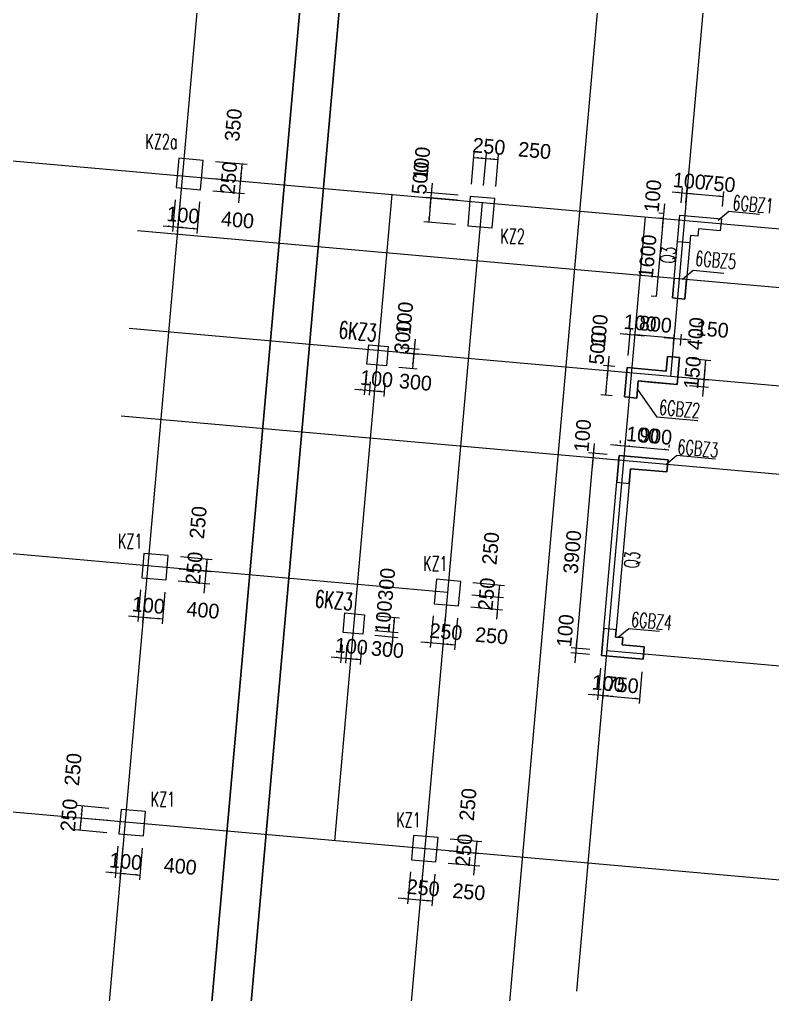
# Model space of a CAD drawing. Extents: x 387171 to 699106, y 11966 to 245688.
# Drawn here: x 590112 to 605497, y 56544 to 76455 of the extents above; entities that cross this region are included whole.
import ezdxf

# ---------------------------------------------------------------- set-up
doc = ezdxf.new("R2010")
doc.units = 0
doc.header["$LTSCALE"] = 100
doc.header["$MEASUREMENT"] = 0
for name, color, linetype in [('b边缘构件', 235, 'Continuous'), ('cnum', 7, 'Continuous'), ('COLU', 7, 'Continuous'), ('DIM', 3, 'Continuous'), ('DOTE', 253, 'Continuous'), ('NUM', 7, 'Continuous'), ('TEXT', 7, 'Continuous'), ('THIN', 7, 'Continuous'), ('wall-主楼', 2, 'Continuous'), ('Y阴影', 254, 'Continuous'), ('剪力墙身标注', 7, 'Continuous'), ('小尺寸', 4, 'Continuous'), ('柱', 2, 'Continuous')]:
    doc.layers.add(name, color=color, linetype=linetype)
doc.styles.get("Standard").update_dxf_attribs({"font": 'standard'})
doc.styles.add('tk', font='tk')
doc.dimstyles.get("Standard").update_dxf_attribs({"dimtxt": 300, "dimasz": 100, "dimexe": 100, "dimexo": 250, "dimgap": 100, "dimtad": 0, "dimtoh": 1, "dimdec": 0, "dimdsep": 46, "dimcen": 0.09, "dimclrt": 7, "dimadec": 0, "dimazin": 0, "dimtfac": 1, "dimtdec": 4, "dimtofl": 0, "dimtmove": 0, "dimatfit": 3, "dimfxl": 1, "dimtolj": 1, "dimtzin": 0, "dimarcsym": 0})

# ---------------------------------------------------------------- blocks, each defined once
blk = doc.blocks.new('*D1005')
at = {"layer": '小尺寸', "color": 0, "linetype": 'ByBlock', "lineweight": -2}
for p, q in [((601981, 63208), (601924, 62561)), ((602081, 63199), (602024, 62552)), ((601734, 62678), (602232, 62634))]:
    blk.add_line(p, q, dxfattribs=at)
for points in [[(601933, 62660), (601832, 62653), (601835, 62686)], [(602033, 62651), (602134, 62659), (602131, 62626)]]:
    blk.add_solid(points, dxfattribs=at)
at = {"layer": '小尺寸', "color": 7, "linetype": 'Continuous', "lineweight": -2, "insert": (602141, 62893), "char_height": 300, "width": 476.67, "attachment_point": 5, "rotation": 354.9316, "style": 'tk'}
blk.add_mtext('100', dxfattribs=at)
blk = doc.blocks.new('*D1916')
at = {"layer": '小尺寸', "color": 0, "linetype": 'ByBlock', "lineweight": -2}
for p, q in [((602081, 63199), (602024, 62552)), ((602828, 63133), (602771, 62486)), ((602033, 62651), (602780, 62585))]:
    blk.add_line(p, q, dxfattribs=at)
for points in [[(602033, 62651), (602134, 62659), (602131, 62626)], [(602780, 62585), (602679, 62577), (602681, 62611)]]:
    blk.add_solid(points, dxfattribs=at)
at = {"layer": '小尺寸', "color": 7, "linetype": 'Continuous', "lineweight": -2, "insert": (602428, 62867), "char_height": 300, "width": 566.67, "attachment_point": 5, "rotation": 354.9316, "style": 'tk'}
blk.add_mtext('750', dxfattribs=at)
blk = doc.blocks.new('*D1511')
at = {"layer": '小尺寸', "color": 0, "linetype": 'ByBlock', "lineweight": -2}
for p, q in [((602186, 67774), (602684, 67730)), ((602389, 67801), (602394, 67856)), ((602488, 67792), (602493, 67847))]:
    blk.add_line(p, q, dxfattribs=at)
for points in [[(602385, 67757), (602284, 67749), (602287, 67782)], [(602485, 67748), (602586, 67756), (602583, 67722)]]:
    blk.add_solid(points, dxfattribs=at)
at = {"layer": '小尺寸', "color": 7, "linetype": 'Continuous', "lineweight": -2, "insert": (602844, 67967), "char_height": 300, "width": 476.67, "attachment_point": 5, "rotation": 354.9316, "style": 'tk'}
blk.add_mtext('100', dxfattribs=at)
blk = doc.blocks.new('*D1102')
at = {"layer": '小尺寸', "color": 0, "linetype": 'ByBlock', "lineweight": -2}
for p, q in [((602485, 67748), (603381, 67668)), ((602488, 67792), (602493, 67847)), ((603385, 67713), (603390, 67768))]:
    blk.add_line(p, q, dxfattribs=at)
for points in [[(602485, 67748), (602586, 67756), (602583, 67722)], [(603381, 67668), (603280, 67661), (603283, 67694)]]:
    blk.add_solid(points, dxfattribs=at)
at = {"layer": '小尺寸', "color": 7, "linetype": 'Continuous', "lineweight": -2, "insert": (603111, 67943), "char_height": 300, "width": 556.67, "attachment_point": 5, "rotation": 354.9316, "style": 'tk'}
blk.add_mtext('900', dxfattribs=at)
blk = doc.blocks.new('*D2005')
at = {"layer": '小尺寸', "color": 0, "linetype": 'ByBlock', "lineweight": -2}
for p, q in [((601855, 67798), (601811, 67300)), ((602109, 67474), (601729, 67508)), ((602118, 67574), (601738, 67608))]:
    blk.add_line(p, q, dxfattribs=at)
for points in [[(601838, 67599), (601830, 67700), (601863, 67697)], [(601829, 67499), (601836, 67398), (601803, 67401)]]:
    blk.add_solid(points, dxfattribs=at)
at = {"layer": '小尺寸', "color": 7, "linetype": 'Continuous', "lineweight": -2, "insert": (601618, 67958), "char_height": 300, "width": 476.67, "attachment_point": 5, "rotation": 84.9316, "style": 'tk'}
blk.add_mtext('100', dxfattribs=at)
blk = doc.blocks.new('*D1895')
at = {"layer": '小尺寸', "color": 0, "linetype": 'ByBlock', "lineweight": -2}
for p, q in [((601829, 67499), (601484, 63614)), ((602109, 67474), (601729, 67508)), ((601764, 63590), (601385, 63623))]:
    blk.add_line(p, q, dxfattribs=at)
for points in [[(601829, 67499), (601836, 67398), (601803, 67401)], [(601484, 63614), (601476, 63716), (601510, 63713)]]:
    blk.add_solid(points, dxfattribs=at)
at = {"layer": '小尺寸', "color": 7, "linetype": 'Continuous', "lineweight": -2, "insert": (601407, 65579), "char_height": 300, "width": 775, "attachment_point": 5, "rotation": 84.9316, "style": 'tk'}
blk.add_mtext('3900', dxfattribs=at)
blk = doc.blocks.new('*D2832')
at = {"layer": '小尺寸', "color": 0, "linetype": 'ByBlock', "lineweight": -2}
for p, q in [((601502, 63814), (601458, 63316)), ((601756, 63490), (601376, 63524)), ((601764, 63590), (601385, 63623))]:
    blk.add_line(p, q, dxfattribs=at)
for points in [[(601484, 63614), (601476, 63716), (601510, 63713)], [(601475, 63515), (601483, 63414), (601450, 63417)]]:
    blk.add_solid(points, dxfattribs=at)
at = {"layer": '小尺寸', "color": 7, "linetype": 'Continuous', "lineweight": -2, "insert": (601265, 63974), "char_height": 300, "width": 476.67, "attachment_point": 5, "rotation": 84.9316, "style": 'tk'}
blk.add_mtext('100', dxfattribs=at)
blk = doc.blocks.new('*D2414')
at = {"layer": '小尺寸', "color": 0, "linetype": 'ByBlock', "lineweight": -2}
for p, q in [((603289, 72690), (603245, 72192)), ((603257, 72493), (603172, 72500)), ((603248, 72393), (603163, 72400))]:
    blk.add_line(p, q, dxfattribs=at)
for points in [[(603271, 72491), (603264, 72592), (603297, 72589)], [(603262, 72392), (603270, 72291), (603237, 72294)]]:
    blk.add_solid(points, dxfattribs=at)
at = {"layer": '小尺寸', "color": 7, "linetype": 'Continuous', "lineweight": -2, "insert": (603052, 72850), "char_height": 300, "width": 476.67, "attachment_point": 5, "rotation": 84.9316, "style": 'tk'}
blk.add_mtext('100', dxfattribs=at)
blk = doc.blocks.new('*D3369')
at = {"layer": '小尺寸', "color": 0, "linetype": 'ByBlock', "lineweight": -2}
for p, q in [((603262, 72392), (603121, 70798)), ((603248, 72393), (603163, 72400)), ((603107, 70799), (603021, 70807))]:
    blk.add_line(p, q, dxfattribs=at)
for points in [[(603262, 72392), (603270, 72291), (603237, 72294)], [(603121, 70798), (603113, 70899), (603147, 70896)]]:
    blk.add_solid(points, dxfattribs=at)
at = {"layer": '小尺寸', "color": 7, "linetype": 'Continuous', "lineweight": -2, "insert": (602943, 71617), "char_height": 300, "width": 685, "attachment_point": 5, "rotation": 84.9316, "style": 'tk'}
blk.add_mtext('1600', dxfattribs=at)
blk = doc.blocks.new('*D3314')
at = {"layer": '小尺寸', "color": 0, "linetype": 'ByBlock', "lineweight": -2}
for p, q in [((602268, 69267), (602035, 69288)), ((602090, 68781), (602134, 69279)), ((602224, 68769), (601991, 68790))]:
    blk.add_line(p, q, dxfattribs=at)
for points in [[(602134, 69279), (602142, 69178), (602109, 69181)], [(602090, 68781), (602082, 68882), (602116, 68879)]]:
    blk.add_solid(points, dxfattribs=at)
at = {"layer": '小尺寸', "color": 7, "linetype": 'Continuous', "lineweight": -2, "insert": (601924, 69742), "char_height": 300, "width": 566.67, "attachment_point": 5, "rotation": 84.9316, "style": 'tk'}
blk.add_mtext('500', dxfattribs=at)
blk = doc.blocks.new('*D4198')
at = {"layer": '小尺寸', "color": 0, "linetype": 'ByBlock', "lineweight": -2}
for p, q in [((603847, 69529), (604235, 69494)), ((604100, 69105), (604135, 69503)), ((603812, 69130), (604199, 69096))]:
    blk.add_line(p, q, dxfattribs=at)
for points in [[(604135, 69503), (604143, 69402), (604110, 69405)], [(604100, 69105), (604092, 69206), (604125, 69203)]]:
    blk.add_solid(points, dxfattribs=at)
at = {"layer": '小尺寸', "color": 7, "linetype": 'Continuous', "lineweight": -2, "insert": (603932, 70040), "char_height": 300, "width": 576.67, "attachment_point": 5, "rotation": 84.9316, "style": 'tk'}
blk.add_mtext('400', dxfattribs=at)
blk = doc.blocks.new('*D4106')
at = {"layer": '小尺寸', "color": 0, "linetype": 'ByBlock', "lineweight": -2}
for p, q in [((603447, 72934), (603945, 72890)), ((603628, 72711), (603655, 73016)), ((603727, 72702), (603754, 73007))]:
    blk.add_line(p, q, dxfattribs=at)
for points in [[(603646, 72916), (603545, 72908), (603548, 72942)], [(603745, 72907), (603847, 72915), (603844, 72882)]]:
    blk.add_solid(points, dxfattribs=at)
at = {"layer": '小尺寸', "color": 7, "linetype": 'Continuous', "lineweight": -2, "insert": (603799, 73154), "char_height": 300, "width": 476.67, "attachment_point": 5, "rotation": 354.9316, "style": 'tk'}
blk.add_mtext('100', dxfattribs=at)
blk = doc.blocks.new('*D279')
at = {"layer": '小尺寸', "color": 0, "linetype": 'ByBlock', "lineweight": -2}
for p, q in [((603727, 72702), (603754, 73007)), ((603745, 72907), (604493, 72841)), ((604474, 72636), (604501, 72941))]:
    blk.add_line(p, q, dxfattribs=at)
for points in [[(603745, 72907), (603847, 72915), (603844, 72882)], [(604493, 72841), (604391, 72833), (604394, 72867)]]:
    blk.add_solid(points, dxfattribs=at)
at = {"layer": '小尺寸', "color": 7, "linetype": 'Continuous', "lineweight": -2, "insert": (604405, 73100), "char_height": 300, "width": 566.67, "attachment_point": 5, "rotation": 354.9316, "style": 'tk'}
blk.add_mtext('750', dxfattribs=at)
blk = doc.blocks.new('*D802')
at = {"layer": '小尺寸', "color": 0, "linetype": 'ByBlock', "lineweight": -2}
for p, q in [((602648, 69585), (602695, 70116)), ((603483, 69945), (602686, 70016)), ((603474, 69850), (603492, 70045))]:
    blk.add_line(p, q, dxfattribs=at)
for points in [[(602686, 70016), (602787, 70024), (602784, 69991)], [(603483, 69945), (603382, 69938), (603385, 69971)]]:
    blk.add_solid(points, dxfattribs=at)
at = {"layer": '小尺寸', "color": 7, "linetype": 'Continuous', "lineweight": -2, "insert": (603106, 70230), "char_height": 300, "width": 566.67, "attachment_point": 5, "rotation": 354.9316, "style": 'tk'}
blk.add_mtext('800', dxfattribs=at)
blk = doc.blocks.new('*D1564')
at = {"layer": '小尺寸', "color": 0, "linetype": 'ByBlock', "lineweight": -2}
for p, q in [((602118, 69080), (602162, 69578)), ((602277, 69367), (602045, 69387)), ((602268, 69267), (602036, 69288))]:
    blk.add_line(p, q, dxfattribs=at)
for points in [[(602144, 69379), (602137, 69480), (602170, 69477)], [(602136, 69279), (602143, 69178), (602110, 69181)]]:
    blk.add_solid(points, dxfattribs=at)
at = {"layer": '小尺寸', "color": 7, "linetype": 'Continuous', "lineweight": -2, "insert": (601957, 70101), "char_height": 300, "width": 476.67, "attachment_point": 5, "rotation": 84.9316, "style": 'tk'}
blk.add_mtext('100', dxfattribs=at)
blk = doc.blocks.new('*D1320')
at = {"layer": '小尺寸', "color": 0, "linetype": 'ByBlock', "lineweight": -2}
for p, q in [((604117, 69304), (604069, 68756)), ((603812, 69130), (604199, 69096)), ((603799, 68981), (604186, 68947))]:
    blk.add_line(p, q, dxfattribs=at)
for points in [[(604100, 69105), (604092, 69206), (604125, 69203)], [(604087, 68955), (604094, 68854), (604061, 68857)]]:
    blk.add_solid(points, dxfattribs=at)
at = {"layer": '小尺寸', "color": 7, "linetype": 'Continuous', "lineweight": -2, "insert": (603861, 69246), "char_height": 300, "width": 476.67, "attachment_point": 5, "rotation": 84.9316, "style": 'tk'}
blk.add_mtext('150', dxfattribs=at)
blk = doc.blocks.new('*D2963')
at = {"layer": '小尺寸', "color": 0, "linetype": 'ByBlock', "lineweight": -2}
for p, q in [((596965, 68906), (597463, 68862)), ((597180, 69060), (597156, 68789)), ((597279, 69052), (597255, 68780))]:
    blk.add_line(p, q, dxfattribs=at)
for points in [[(597164, 68888), (597063, 68880), (597066, 68914)], [(597264, 68879), (597365, 68887), (597362, 68854)]]:
    blk.add_solid(points, dxfattribs=at)
at = {"layer": '小尺寸', "color": 7, "linetype": 'Continuous', "lineweight": -2, "insert": (597409, 69117), "char_height": 300, "width": 476.67, "attachment_point": 5, "rotation": 354.9316, "style": 'tk'}
blk.add_mtext('100', dxfattribs=at)
blk = doc.blocks.new('*D3724')
at = {"layer": '小尺寸', "color": 0, "linetype": 'ByBlock', "lineweight": -2}
for p, q in [((597279, 69052), (597255, 68780)), ((597578, 69025), (597554, 68753)), ((597264, 68879), (597563, 68853))]:
    blk.add_line(p, q, dxfattribs=at)
for points in [[(597264, 68879), (597365, 68887), (597362, 68854)], [(597563, 68853), (597462, 68845), (597465, 68878)]]:
    blk.add_solid(points, dxfattribs=at)
at = {"layer": '小尺寸', "color": 7, "linetype": 'Continuous', "lineweight": -2, "insert": (598202, 69047), "char_height": 300, "width": 566.67, "attachment_point": 5, "rotation": 354.9316, "style": 'tk'}
blk.add_mtext('300', dxfattribs=at)
blk = doc.blocks.new('*D3490')
at = {"layer": '小尺寸', "color": 0, "linetype": 'ByBlock', "lineweight": -2}
for p, q in [((598194, 69930), (598149, 69432)), ((597894, 69756), (598276, 69722)), ((597885, 69656), (598267, 69622))]:
    blk.add_line(p, q, dxfattribs=at)
for points in [[(598176, 69731), (598168, 69832), (598201, 69829)], [(598167, 69631), (598175, 69530), (598142, 69533)]]:
    blk.add_solid(points, dxfattribs=at)
at = {"layer": '小尺寸', "color": 7, "linetype": 'Continuous', "lineweight": -2, "insert": (597981, 70357), "char_height": 300, "width": 476.67, "attachment_point": 5, "rotation": 84.9316, "style": 'tk'}
blk.add_mtext('100', dxfattribs=at)
blk = doc.blocks.new('*D3382')
at = {"layer": '小尺寸', "color": 0, "linetype": 'ByBlock', "lineweight": -2}
for p, q in [((597885, 69656), (598267, 69622)), ((598167, 69631), (598141, 69332)), ((597859, 69357), (598240, 69323))]:
    blk.add_line(p, q, dxfattribs=at)
for points in [[(598167, 69631), (598175, 69530), (598142, 69533)], [(598141, 69332), (598133, 69433), (598166, 69430)]]:
    blk.add_solid(points, dxfattribs=at)
at = {"layer": '小尺寸', "color": 7, "linetype": 'Continuous', "lineweight": -2, "insert": (597946, 69968), "char_height": 300, "width": 566.67, "attachment_point": 5, "rotation": 84.9316, "style": 'tk'}
blk.add_mtext('300', dxfattribs=at)
blk = doc.blocks.new('*D4301')
at = {"layer": '小尺寸', "color": 0, "linetype": 'ByBlock', "lineweight": -2}
for p, q in [((596703, 63687), (596671, 63320)), ((596803, 63678), (596770, 63312)), ((596480, 63438), (596978, 63394))]:
    blk.add_line(p, q, dxfattribs=at)
for points in [[(596679, 63420), (596578, 63412), (596581, 63445)], [(596779, 63411), (596880, 63419), (596877, 63386)]]:
    blk.add_solid(points, dxfattribs=at)
at = {"layer": '小尺寸', "color": 7, "linetype": 'Continuous', "lineweight": -2, "insert": (596894, 63652), "char_height": 300, "width": 476.67, "attachment_point": 5, "rotation": 354.9316, "style": 'tk'}
blk.add_mtext('100', dxfattribs=at)
blk = doc.blocks.new('*D3895')
at = {"layer": '小尺寸', "color": 0, "linetype": 'ByBlock', "lineweight": -2}
for p, q in [((596803, 63678), (596770, 63312)), ((597102, 63652), (597069, 63285)), ((596779, 63411), (597078, 63385))]:
    blk.add_line(p, q, dxfattribs=at)
for points in [[(596779, 63411), (596880, 63419), (596877, 63386)], [(597078, 63385), (596977, 63377), (596980, 63410)]]:
    blk.add_solid(points, dxfattribs=at)
at = {"layer": '小尺寸', "color": 7, "linetype": 'Continuous', "lineweight": -2, "insert": (597631, 63587), "char_height": 300, "width": 566.67, "attachment_point": 5, "rotation": 354.9316, "style": 'tk'}
blk.add_mtext('300', dxfattribs=at)
blk = doc.blocks.new('*D56')
at = {"layer": '小尺寸', "color": 0, "linetype": 'ByBlock', "lineweight": -2}
for p, q in [((597724, 63647), (597769, 64145)), ((597382, 63978), (597851, 63937)), ((597373, 63879), (597842, 63837))]:
    blk.add_line(p, q, dxfattribs=at)
for points in [[(597751, 63946), (597743, 64047), (597776, 64044)], [(597742, 63846), (597750, 63745), (597717, 63748)]]:
    blk.add_solid(points, dxfattribs=at)
at = {"layer": '小尺寸', "color": 7, "linetype": 'Continuous', "lineweight": -2, "insert": (597551, 64253), "char_height": 300, "width": 476.67, "attachment_point": 5, "rotation": 84.9316, "style": 'tk'}
blk.add_mtext('100', dxfattribs=at)
blk = doc.blocks.new('*D4715')
at = {"layer": '小尺寸', "color": 0, "linetype": 'ByBlock', "lineweight": -2}
for p, q in [((597408, 64277), (597877, 64236)), ((597751, 63946), (597777, 64244)), ((597382, 63978), (597851, 63937))]:
    blk.add_line(p, q, dxfattribs=at)
for points in [[(597777, 64244), (597785, 64143), (597752, 64146)], [(597751, 63946), (597743, 64047), (597776, 64044)]]:
    blk.add_solid(points, dxfattribs=at)
at = {"layer": '小尺寸', "color": 7, "linetype": 'Continuous', "lineweight": -2, "insert": (597614, 64921), "char_height": 300, "width": 566.67, "attachment_point": 5, "rotation": 84.9316, "style": 'tk'}
blk.add_mtext('300', dxfattribs=at)
blk = doc.blocks.new('*D3938')
at = {"layer": '小尺寸', "color": 0, "linetype": 'ByBlock', "lineweight": -2}
for p, q in [((603284, 69963), (603831, 69914)), ((603471, 69813), (603492, 70045)), ((603620, 69800), (603641, 70032))]:
    blk.add_line(p, q, dxfattribs=at)
for points in [[(603483, 69945), (603382, 69938), (603385, 69971)], [(603632, 69932), (603733, 69940), (603730, 69907)]]:
    blk.add_solid(points, dxfattribs=at)
at = {"layer": '小尺寸', "color": 7, "linetype": 'Continuous', "lineweight": -2, "insert": (604267, 70127), "char_height": 300, "width": 476.67, "attachment_point": 5, "rotation": 354.9316, "style": 'tk'}
blk.add_mtext('150', dxfattribs=at)
blk = doc.blocks.new('*D3693')
at = {"layer": '小尺寸', "color": 0, "linetype": 'ByBlock', "lineweight": -2}
for p, q in [((602548, 69594), (602595, 70124)), ((602648, 69585), (602695, 70116)), ((602387, 70043), (602885, 69998))]:
    blk.add_line(p, q, dxfattribs=at)
for points in [[(602586, 70025), (602485, 70017), (602488, 70050)], [(602686, 70016), (602787, 70024), (602784, 69991)]]:
    blk.add_solid(points, dxfattribs=at)
at = {"layer": '小尺寸', "color": 7, "linetype": 'Continuous', "lineweight": -2, "insert": (602794, 70257), "char_height": 300, "width": 476.67, "attachment_point": 5, "rotation": 354.9316, "style": 'tk'}
blk.add_mtext('100', dxfattribs=at)
blk = doc.blocks.new('*D1570')
at = {"layer": 'DIM', "color": 0, "linetype": 'ByBlock', "lineweight": -2}
for p, q in [((598099, 59046), (598041, 58398)), ((598348, 59024), (598290, 58376)), ((597851, 58515), (598498, 58458))]:
    blk.add_line(p, q, dxfattribs=at)
for points in [[(598050, 58498), (597949, 58490), (597952, 58523)], [(598299, 58476), (598400, 58483), (598397, 58450)]]:
    blk.add_solid(points, dxfattribs=at)
at = {"layer": 'DIM', "color": 7, "linetype": 'Continuous', "lineweight": -2, "insert": (598361, 58721), "char_height": 300, "width": 566.67, "attachment_point": 5, "rotation": 354.9316, "style": 'tk'}
blk.add_mtext('250', dxfattribs=at)
blk = doc.blocks.new('*D2488')
at = {"layer": 'DIM', "color": 0, "linetype": 'ByBlock', "lineweight": -2}
for p, q in [((598348, 59024), (598290, 58376)), ((598597, 59001), (598539, 58354)), ((598299, 58476), (598548, 58454))]:
    blk.add_line(p, q, dxfattribs=at)
for points in [[(598299, 58476), (598400, 58483), (598397, 58450)], [(598548, 58454), (598447, 58446), (598450, 58479)]]:
    blk.add_solid(points, dxfattribs=at)
at = {"layer": 'DIM', "color": 7, "linetype": 'Continuous', "lineweight": -2, "insert": (599294, 58638), "char_height": 300, "width": 566.67, "attachment_point": 5, "rotation": 354.9316, "style": 'tk'}
blk.add_mtext('250', dxfattribs=at)
blk = doc.blocks.new('*D2356')
at = {"layer": 'DIM', "color": 0, "linetype": 'ByBlock', "lineweight": -2}
for p, q in [((599398, 58981), (599456, 59628)), ((598890, 59477), (599537, 59420)), ((598868, 59228), (599515, 59171))]:
    blk.add_line(p, q, dxfattribs=at)
for points in [[(599438, 59429), (599430, 59530), (599463, 59527)], [(599416, 59180), (599424, 59079), (599390, 59082)]]:
    blk.add_solid(points, dxfattribs=at)
at = {"layer": 'DIM', "color": 7, "linetype": 'Continuous', "lineweight": -2, "insert": (599192, 59491), "char_height": 300, "width": 566.67, "attachment_point": 5, "rotation": 84.9316, "style": 'tk'}
blk.add_mtext('250', dxfattribs=at)
blk = doc.blocks.new('*D2090')
at = {"layer": 'DIM', "color": 0, "linetype": 'ByBlock', "lineweight": -2}
for p, q in [((598912, 59726), (599560, 59669)), ((599438, 59429), (599460, 59678)), ((598890, 59477), (599537, 59420))]:
    blk.add_line(p, q, dxfattribs=at)
for points in [[(599460, 59678), (599468, 59577), (599435, 59580)], [(599438, 59429), (599430, 59530), (599463, 59527)]]:
    blk.add_solid(points, dxfattribs=at)
at = {"layer": 'DIM', "color": 7, "linetype": 'Continuous', "lineweight": -2, "insert": (599275, 60424), "char_height": 300, "width": 566.67, "attachment_point": 5, "rotation": 84.9316, "style": 'tk'}
blk.add_mtext('250', dxfattribs=at)
blk = doc.blocks.new('*D2988')
at = {"layer": 'DIM', "color": 0, "linetype": 'ByBlock', "lineweight": -2}
for p, q in [((593293, 72774), (593235, 72126)), ((593392, 72765), (593335, 72118)), ((593045, 72244), (593543, 72200))]:
    blk.add_line(p, q, dxfattribs=at)
for points in [[(593244, 72226), (593143, 72218), (593146, 72251)], [(593344, 72217), (593445, 72225), (593442, 72192)]]:
    blk.add_solid(points, dxfattribs=at)
at = {"layer": 'DIM', "color": 7, "linetype": 'Continuous', "lineweight": -2, "insert": (593452, 72459), "char_height": 300, "width": 476.67, "attachment_point": 5, "rotation": 354.9316, "style": 'tk'}
blk.add_mtext('100', dxfattribs=at)
blk = doc.blocks.new('*D3737')
at = {"layer": 'DIM', "color": 0, "linetype": 'ByBlock', "lineweight": -2}
for p, q in [((593392, 72765), (593335, 72118)), ((593791, 72730), (593733, 72082)), ((593344, 72217), (593742, 72182))]:
    blk.add_line(p, q, dxfattribs=at)
for points in [[(593344, 72217), (593445, 72225), (593442, 72192)], [(593742, 72182), (593641, 72174), (593644, 72207)]]:
    blk.add_solid(points, dxfattribs=at)
at = {"layer": 'DIM', "color": 7, "linetype": 'Continuous', "lineweight": -2, "insert": (594568, 72360), "char_height": 300, "width": 576.67, "attachment_point": 5, "rotation": 354.9316, "style": 'tk'}
blk.add_mtext('400', dxfattribs=at)
blk = doc.blocks.new('*D3696')
at = {"layer": 'DIM', "color": 0, "linetype": 'ByBlock', "lineweight": -2}
for p, q in [((594592, 72709), (594650, 73356)), ((594084, 73206), (594731, 73148)), ((594062, 72957), (594709, 72899))]:
    blk.add_line(p, q, dxfattribs=at)
for points in [[(594632, 73157), (594624, 73258), (594657, 73255)], [(594610, 72908), (594618, 72807), (594584, 72810)]]:
    blk.add_solid(points, dxfattribs=at)
at = {"layer": 'DIM', "color": 7, "linetype": 'Continuous', "lineweight": -2, "insert": (594386, 73219), "char_height": 300, "width": 566.67, "attachment_point": 5, "rotation": 84.9316, "style": 'tk'}
blk.add_mtext('250', dxfattribs=at)
blk = doc.blocks.new('*D4621')
at = {"layer": 'DIM', "color": 0, "linetype": 'ByBlock', "lineweight": -2}
for p, q in [((594115, 73554), (594762, 73497)), ((594632, 73157), (594663, 73506)), ((594084, 73206), (594731, 73148))]:
    blk.add_line(p, q, dxfattribs=at)
for points in [[(594663, 73506), (594671, 73405), (594637, 73408)], [(594632, 73157), (594624, 73258), (594657, 73255)]]:
    blk.add_solid(points, dxfattribs=at)
at = {"layer": 'DIM', "color": 7, "linetype": 'Continuous', "lineweight": -2, "insert": (594482, 74301), "char_height": 300, "width": 566.67, "attachment_point": 5, "rotation": 84.9316, "style": 'tk'}
blk.add_mtext('350', dxfattribs=at)
blk = doc.blocks.new('*D103')
at = {"layer": 'DIM', "color": 0, "linetype": 'ByBlock', "lineweight": -2}
for p, q in [((598543, 73111), (598499, 72613)), ((599073, 72864), (598426, 72921)), ((599064, 72764), (598417, 72821))]:
    blk.add_line(p, q, dxfattribs=at)
for points in [[(598525, 72912), (598518, 73013), (598551, 73010)], [(598517, 72813), (598524, 72711), (598491, 72714)]]:
    blk.add_solid(points, dxfattribs=at)
at = {"layer": 'DIM', "color": 7, "linetype": 'Continuous', "lineweight": -2, "insert": (598329, 73522), "char_height": 300, "width": 476.67, "attachment_point": 5, "rotation": 84.9316, "style": 'tk'}
blk.add_mtext('100', dxfattribs=at)
blk = doc.blocks.new('*D4537')
at = {"layer": 'DIM', "color": 0, "linetype": 'ByBlock', "lineweight": -2}
for p, q in [((599064, 72764), (598417, 72821)), ((598517, 72813), (598472, 72315)), ((599020, 72266), (598373, 72323))]:
    blk.add_line(p, q, dxfattribs=at)
for points in [[(598517, 72813), (598524, 72711), (598491, 72714)], [(598472, 72315), (598465, 72416), (598498, 72413)]]:
    blk.add_solid(points, dxfattribs=at)
at = {"layer": 'DIM', "color": 7, "linetype": 'Continuous', "lineweight": -2, "insert": (598301, 73216), "char_height": 300, "width": 566.67, "attachment_point": 5, "rotation": 84.9316, "style": 'tk'}
blk.add_mtext('500', dxfattribs=at)
blk = doc.blocks.new('*D4406')
at = {"layer": 'DIM', "color": 0, "linetype": 'ByBlock', "lineweight": -2}
for p, q in [((599344, 73091), (599402, 73738)), ((599593, 73068), (599651, 73716)), ((599393, 73638), (599642, 73616))]:
    blk.add_line(p, q, dxfattribs=at)
for points in [[(599393, 73638), (599494, 73646), (599491, 73613)], [(599642, 73616), (599541, 73609), (599544, 73642)]]:
    blk.add_solid(points, dxfattribs=at)
at = {"layer": 'DIM', "color": 7, "linetype": 'Continuous', "lineweight": -2, "insert": (599704, 73862), "char_height": 300, "width": 566.67, "attachment_point": 5, "rotation": 354.9316, "style": 'tk'}
blk.add_mtext('250', dxfattribs=at)
blk = doc.blocks.new('*D568')
at = {"layer": 'DIM', "color": 0, "linetype": 'ByBlock', "lineweight": -2}
for p, q in [((599593, 73068), (599651, 73716)), ((599842, 73046), (599900, 73694)), ((599642, 73616), (599891, 73594))]:
    blk.add_line(p, q, dxfattribs=at)
for points in [[(599642, 73616), (599743, 73624), (599740, 73591)], [(599891, 73594), (599790, 73586), (599793, 73620)]]:
    blk.add_solid(points, dxfattribs=at)
at = {"layer": 'DIM', "color": 7, "linetype": 'Continuous', "lineweight": -2, "insert": (600637, 73779), "char_height": 300, "width": 566.67, "attachment_point": 5, "rotation": 354.9316, "style": 'tk'}
blk.add_mtext('250', dxfattribs=at)
blk = doc.blocks.new('*D2001')
at = {"layer": 'DIM', "color": 0, "linetype": 'ByBlock', "lineweight": -2}
for p, q in [((598563, 64275), (598505, 63628)), ((598812, 64253), (598754, 63606)), ((598315, 63745), (598962, 63688))]:
    blk.add_line(p, q, dxfattribs=at)
for points in [[(598514, 63727), (598413, 63720), (598416, 63753)], [(598763, 63705), (598864, 63713), (598861, 63680)]]:
    blk.add_solid(points, dxfattribs=at)
at = {"layer": 'DIM', "color": 7, "linetype": 'Continuous', "lineweight": -2, "insert": (598825, 63951), "char_height": 300, "width": 566.67, "attachment_point": 5, "rotation": 354.9316, "style": 'tk'}
blk.add_mtext('250', dxfattribs=at)
blk = doc.blocks.new('*D1958')
at = {"layer": 'DIM', "color": 0, "linetype": 'ByBlock', "lineweight": -2}
for p, q in [((598812, 64253), (598754, 63606)), ((599061, 64231), (599003, 63583)), ((598763, 63705), (599012, 63683))]:
    blk.add_line(p, q, dxfattribs=at)
for points in [[(598763, 63705), (598864, 63713), (598861, 63680)], [(599012, 63683), (598911, 63675), (598914, 63709)]]:
    blk.add_solid(points, dxfattribs=at)
at = {"layer": 'DIM', "color": 7, "linetype": 'Continuous', "lineweight": -2, "insert": (599758, 63868), "char_height": 300, "width": 566.67, "attachment_point": 5, "rotation": 354.9316, "style": 'tk'}
blk.add_mtext('250', dxfattribs=at)
blk = doc.blocks.new('*D2745')
at = {"layer": 'DIM', "color": 0, "linetype": 'ByBlock', "lineweight": -2}
for p, q in [((599862, 64210), (599919, 64858)), ((599354, 64707), (600001, 64649)), ((599332, 64458), (599979, 64400))]:
    blk.add_line(p, q, dxfattribs=at)
for points in [[(599902, 64658), (599894, 64759), (599927, 64756)], [(599880, 64409), (599887, 64308), (599854, 64311)]]:
    blk.add_solid(points, dxfattribs=at)
at = {"layer": 'DIM', "color": 7, "linetype": 'Continuous', "lineweight": -2, "insert": (599656, 64721), "char_height": 300, "width": 566.67, "attachment_point": 5, "rotation": 84.9316, "style": 'tk'}
blk.add_mtext('250', dxfattribs=at)
blk = doc.blocks.new('*D2449')
at = {"layer": 'DIM', "color": 0, "linetype": 'ByBlock', "lineweight": -2}
for p, q in [((599376, 64956), (600023, 64899)), ((599902, 64658), (599924, 64907)), ((599354, 64707), (600001, 64649))]:
    blk.add_line(p, q, dxfattribs=at)
for points in [[(599902, 64658), (599894, 64759), (599927, 64756)], [(599924, 64907), (599931, 64806), (599898, 64809)]]:
    blk.add_solid(points, dxfattribs=at)
at = {"layer": 'DIM', "color": 7, "linetype": 'Continuous', "lineweight": -2, "insert": (599739, 65653), "char_height": 300, "width": 566.67, "attachment_point": 5, "rotation": 84.9316, "style": 'tk'}
blk.add_mtext('250', dxfattribs=at)
blk = doc.blocks.new('*D1563')
at = {"layer": 'DIM', "color": 0, "linetype": 'ByBlock', "lineweight": -2}
for p, q in [((592586, 64805), (592529, 64158)), ((592686, 64796), (592628, 64149)), ((592338, 64275), (592836, 64231))]:
    blk.add_line(p, q, dxfattribs=at)
for points in [[(592537, 64257), (592436, 64250), (592439, 64283)], [(592637, 64249), (592738, 64256), (592735, 64223)]]:
    blk.add_solid(points, dxfattribs=at)
at = {"layer": 'DIM', "color": 7, "linetype": 'Continuous', "lineweight": -2, "insert": (592745, 64490), "char_height": 300, "width": 476.67, "attachment_point": 5, "rotation": 354.9316, "style": 'tk'}
blk.add_mtext('100', dxfattribs=at)
blk = doc.blocks.new('*D1512')
at = {"layer": 'DIM', "color": 0, "linetype": 'ByBlock', "lineweight": -2}
for p, q in [((592686, 64796), (592628, 64149)), ((593084, 64761), (593027, 64114)), ((592637, 64249), (593035, 64213))]:
    blk.add_line(p, q, dxfattribs=at)
for points in [[(592637, 64249), (592738, 64256), (592735, 64223)], [(593035, 64213), (592934, 64205), (592937, 64239)]]:
    blk.add_solid(points, dxfattribs=at)
at = {"layer": 'DIM', "color": 7, "linetype": 'Continuous', "lineweight": -2, "insert": (593861, 64391), "char_height": 300, "width": 576.67, "attachment_point": 5, "rotation": 354.9316, "style": 'tk'}
blk.add_mtext('400', dxfattribs=at)
blk = doc.blocks.new('*D2267')
at = {"layer": 'DIM', "color": 0, "linetype": 'ByBlock', "lineweight": -2}
for p, q in [((593885, 64740), (593943, 65388)), ((593377, 65237), (594025, 65180)), ((593355, 64988), (594003, 64931))]:
    blk.add_line(p, q, dxfattribs=at)
for points in [[(593925, 65188), (593917, 65289), (593951, 65287)], [(593903, 64939), (593911, 64838), (593878, 64841)]]:
    blk.add_solid(points, dxfattribs=at)
at = {"layer": 'DIM', "color": 7, "linetype": 'Continuous', "lineweight": -2, "insert": (593680, 65251), "char_height": 300, "width": 566.67, "attachment_point": 5, "rotation": 84.9316, "style": 'tk'}
blk.add_mtext('250', dxfattribs=at)
blk = doc.blocks.new('*D2000')
at = {"layer": 'DIM', "color": 0, "linetype": 'ByBlock', "lineweight": -2}
for p, q in [((593399, 65486), (594047, 65429)), ((593925, 65188), (593947, 65437)), ((593377, 65237), (594025, 65180))]:
    blk.add_line(p, q, dxfattribs=at)
for points in [[(593947, 65437), (593955, 65336), (593922, 65339)], [(593925, 65188), (593917, 65289), (593951, 65287)]]:
    blk.add_solid(points, dxfattribs=at)
at = {"layer": 'DIM', "color": 7, "linetype": 'Continuous', "lineweight": -2, "insert": (593762, 66183), "char_height": 300, "width": 566.67, "attachment_point": 5, "rotation": 84.9316, "style": 'tk'}
blk.add_mtext('250', dxfattribs=at)
blk = doc.blocks.new('*D1888')
at = {"layer": 'DIM', "color": 0, "linetype": 'ByBlock', "lineweight": -2}
for p, q in [((591939, 60345), (591292, 60402)), ((591392, 60393), (591370, 60144)), ((591917, 60096), (591270, 60153))]:
    blk.add_line(p, q, dxfattribs=at)
for points in [[(591392, 60393), (591399, 60292), (591366, 60295)], [(591370, 60144), (591362, 60246), (591395, 60243)]]:
    blk.add_solid(points, dxfattribs=at)
at = {"layer": 'DIM', "color": 7, "linetype": 'Continuous', "lineweight": -2, "insert": (591207, 61139), "char_height": 300, "width": 566.67, "attachment_point": 5, "rotation": 84.9316, "style": 'tk'}
blk.add_mtext('250', dxfattribs=at)
blk = doc.blocks.new('*D2744')
at = {"layer": 'DIM', "color": 0, "linetype": 'ByBlock', "lineweight": -2}
for p, q in [((591917, 60096), (591270, 60153)), ((591370, 60144), (591347, 59895)), ((591895, 59847), (591248, 59904))]:
    blk.add_line(p, q, dxfattribs=at)
for points in [[(591370, 60144), (591377, 60043), (591344, 60046)], [(591347, 59895), (591340, 59997), (591373, 59994)]]:
    blk.add_solid(points, dxfattribs=at)
at = {"layer": 'DIM', "color": 7, "linetype": 'Continuous', "lineweight": -2, "insert": (591124, 60207), "char_height": 300, "width": 566.67, "attachment_point": 5, "rotation": 84.9316, "style": 'tk'}
blk.add_mtext('250', dxfattribs=at)
blk = doc.blocks.new('*D2448')
at = {"layer": 'DIM', "color": 0, "linetype": 'ByBlock', "lineweight": -2}
for p, q in [((592122, 59576), (592065, 58928)), ((592222, 59567), (592164, 58919)), ((591874, 59046), (592372, 59001))]:
    blk.add_line(p, q, dxfattribs=at)
for points in [[(592074, 59028), (591973, 59020), (591975, 59053)], [(592173, 59019), (592274, 59027), (592271, 58994)]]:
    blk.add_solid(points, dxfattribs=at)
at = {"layer": 'DIM', "color": 7, "linetype": 'Continuous', "lineweight": -2, "insert": (592281, 59260), "char_height": 300, "width": 476.67, "attachment_point": 5, "rotation": 354.9316, "style": 'tk'}
blk.add_mtext('100', dxfattribs=at)
blk = doc.blocks.new('*D3532')
at = {"layer": 'DIM', "color": 0, "linetype": 'ByBlock', "lineweight": -2}
for p, q in [((592222, 59567), (592164, 58919)), ((592620, 59532), (592563, 58884)), ((592173, 59019), (592572, 58984))]:
    blk.add_line(p, q, dxfattribs=at)
for points in [[(592173, 59019), (592274, 59027), (592271, 58994)], [(592572, 58984), (592471, 58976), (592474, 59009)]]:
    blk.add_solid(points, dxfattribs=at)
at = {"layer": 'DIM', "color": 7, "linetype": 'Continuous', "lineweight": -2, "insert": (593397, 59161), "char_height": 300, "width": 576.67, "attachment_point": 5, "rotation": 354.9316, "style": 'tk'}
blk.add_mtext('400', dxfattribs=at)
blk = doc.blocks.new('后浇带现场')
at = {"color": 6, "lineweight": 30}
for points in [[(777111, 575147), (781539, 625070)], [(776314, 575218), (780665, 624270)]]:
    blk.add_lwpolyline(points, dxfattribs=at)

msp = doc.modelspace()

# ---------------------------------------------------------------- hatches: boundary and pattern name
at = {"layer": 'Y阴影'}
h = msp.add_hatch(dxfattribs=at)
h.set_pattern_fill('ANSI31', color=256, scale=25, angle=-21.95462, style=0)
h.set_pattern_definition([])
h.paths.add_polyline_path([(604430.1, 72137.5), (603981.9, 72177.3), (603968.6, 72027.9), (603819.2, 72041.1), (603805.9, 71891.7), (603556.9, 71913.8), (603605.5, 72461.6), (604452.2, 72386.5)], flags=0)
h = msp.add_hatch(dxfattribs=at)
h.set_pattern_fill('ANSI31', color=256, scale=25, angle=-21.95462, style=0)
h.set_pattern_definition([])
h.paths.add_polyline_path([(603490.7, 71166.7), (603455.3, 70768.3), (603704.3, 70746.2), (603739.7, 71144.6)], flags=0)
h = msp.add_hatch(dxfattribs=at)
h.set_pattern_fill('ANSI31', color=256, scale=25, angle=-21.95462, style=0)
h.set_pattern_definition([])
h.paths.add_polyline_path([(602525.8, 69344.8), (602472.8, 68747.2), (602722, 68725.1), (602752.9, 69073.7), (603001.9, 69051.6), (603549.7, 69003), (603598.3, 69550.9), (603349.3, 69573), (603322.8, 69274.1), (603023.8, 69300.7)], flags=0)
h = msp.add_hatch(dxfattribs=at)
h.set_pattern_fill('ANSI31', color=256, scale=25, angle=-21.95462, style=0)
h.set_pattern_definition([])
h.paths.add_polyline_path([(602366.7, 67551.9), (602318.2, 67004), (602567.3, 66981.9), (602593.9, 67280.7), (603340.8, 67214.5), (603362.8, 67463.5)], flags=0)
h = msp.add_hatch(dxfattribs=at)
h.set_pattern_fill('ANSI31', color=256, scale=25, angle=-21.95462, style=0)
h.set_pattern_definition([])
h.paths.add_polyline_path([(602053.1, 64015.7), (602004.5, 63467.9), (602851.2, 63392.8), (602873.3, 63641.8), (602425.2, 63681.6), (602438.5, 63831), (602289.1, 63844.2), (602302.3, 63993.6)], flags=0)

# ---------------------------------------------------------------- linework, layer by layer
at = {"layer": 'b边缘构件'}
for points in [[(604430.1, 72137.5), (603981.9, 72177.3), (603968.6, 72027.9), (603819.2, 72041.1), (603805.9, 71891.7), (603556.9, 71913.8), (603605.5, 72461.6), (604452.2, 72386.5)], [(602053.1, 64015.7), (602004.5, 63467.9), (602851.2, 63392.8), (602873.3, 63641.8), (602425.2, 63681.6), (602438.5, 63831), (602289.1, 63844.2), (602302.3, 63993.6)]]:
    msp.add_lwpolyline(points, close=True, dxfattribs=at)
for points in [[(603490.7, 71166.7), (603455.3, 70768.3), (603704.3, 70746.2), (603739.7, 71144.6), (603490.7, 71166.7)], [(602525.8, 69344.8), (602472.8, 68747.2), (602722, 68725.1), (602752.9, 69073.7), (603001.9, 69051.6), (603549.7, 69003), (603598.3, 69550.9), (603349.3, 69573), (603322.8, 69274.1), (603023.8, 69300.7), (602525.8, 69344.8)], [(602366.7, 67551.9), (602318.2, 67004), (602567.3, 66981.9), (602593.9, 67280.7), (603340.8, 67214.5), (603362.8, 67463.5), (602366.7, 67551.9)]]:
    msp.add_lwpolyline(points, dxfattribs=at)
at = {"layer": 'COLU'}
for points in [[(593314.9, 73022.9), (593812.9, 72978.8), (593865.9, 73576.4), (593367.9, 73620.6)], [(599269.3, 72243.9), (599767.4, 72199.7), (599820.4, 72797.3), (599322.3, 72841.5)], [(592608.1, 65054.2), (593106.2, 65010), (593150.3, 65508.1), (592652.3, 65552.3)], [(598584.6, 64524.2), (599082.7, 64480), (599126.9, 64978), (598628.8, 65022.2)], [(598120.8, 59294.7), (598618.9, 59250.5), (598663.1, 59748.6), (598165, 59792.7)]]:
    msp.add_lwpolyline(points, close=True, dxfattribs=at)
at = {"layer": 'COLU', "color": 30}
msp.add_lwpolyline([(592144.3, 59824.7), (592642.3, 59780.6), (592686.5, 60278.6), (592188.5, 60322.8)], close=True, dxfattribs=at)
at = {"layer": 'DOTE'}
for p, q in [((605079.6, 112287.1), (599065, 44471.9)), ((596391.7, 106582.3), (590946.9, 45191.9)), ((604424.2, 80560.9), (603413.6, 69165.7)), ((569231.6, 75409.9), (664009.5, 67003.9)), ((598855.8, 64751.1), (495312.2, 73934.5)), ((597719.7, 72883.2), (596549.2, 59685.1)), ((599562.5, 72719.8), (597072.8, 44648.6)), ((601497.3, 56614.9), (602899.4, 72423.9)), ((652518.1, 66818.4), (592525.8, 72139.2)), ((606401.9, 68900.7), (592349.1, 70147)), ((652182.4, 63033.3), (592190.1, 68354)), ((662839, 53805.8), (502916.7, 67989.4)), ((651837.9, 59148.5), (602113.1, 63558.7))]:
    msp.add_line(p, q, dxfattribs=at)
at = {"layer": 'THIN', "color": 200}
for p, q in [((602737.4, 68899.4), (603134.3, 68336.2)), ((603969.9, 68262.1), (603134.3, 68336.2)), ((603319.4, 67367), (603536.3, 67548.5)), ((604333.5, 67477.8), (603536.3, 67548.5))]:
    msp.add_line(p, q, dxfattribs=at)
for points in [[(604390.2, 72356), (604607.1, 72537.6), (605234.6, 72481.9)], [(603658, 71151.9), (603874.9, 71333.4), (604502.4, 71277.8)], [(602342, 63839.5), (602558.9, 64021.1), (603186.4, 63965.4)]]:
    msp.add_lwpolyline(points, dxfattribs=at)
at = {"layer": 'wall-主楼'}
for points in [[(604430.1, 72137.5), (603981.9, 72177.3), (603968.6, 72027.9), (603819.2, 72041.1), (603704.3, 70746.2), (603455.3, 70768.3), (603605.5, 72461.6), (604452.2, 72386.5)], [(602752.9, 69073.7), (602722, 68725.1), (602472.9, 68747.2), (602525.9, 69344.8), (603322.8, 69274.1), (603349.3, 69573), (603598.3, 69550.9), (603549.7, 69003)], [(602004.7, 63467.9), (602366.9, 67551.8), (603363, 67463.5), (603340.9, 67214.5), (602593.9, 67280.7), (602289.1, 63844.2), (602438.5, 63831), (602425.2, 63681.6), (602873.5, 63641.8), (602851.4, 63392.8)]]:
    msp.add_lwpolyline(points, close=True, dxfattribs=at)
at = {"layer": '柱'}
for points in [[(597609.6, 69379.3), (597211.2, 69414.6), (597246.5, 69813.1), (597644.9, 69777.7)], [(597123.7, 63900.8), (596725.3, 63936.1), (596760.6, 64334.6), (597159, 64299.2)]]:
    msp.add_lwpolyline(points, close=True, dxfattribs=at)

# ---------------------------------------------------------------- block references
at = {"color": 3, "lineweight": 30}
msp.add_blockref('后浇带现场', (-182998.7, -527042.1), dxfattribs=at)

# ---------------------------------------------------------------- texts
at = {"layer": 'cnum', "color": 200, "width": 0.7}
for p in [(596622.7, 69946.4), (596135.5, 64455.3)]:
    msp.add_text('6KZ3', height=350, rotation=354.93165, dxfattribs=at).set_placement(p)
at = {"layer": 'NUM', "color": 200, "width": 0.7}
for s, p in [('KZ2a', (592683.6, 73815)), ('KZ2', (599937, 71880.3)), ('KZ1', (592120.5, 65649.3)), ('KZ1', (598357.8, 65194.5)), ('KZ1', (592792.6, 60384.7)), ('KZ1', (597807.8, 59958.2))]:
    msp.add_text(s, height=300, dxfattribs=at).set_placement(p)
at = {"layer": 'TEXT', "color": 200, "width": 0.7}
for s, p in [('6GBZ1', (604669.4, 72568.1)), ('6GBZ5', (603907, 71431)), ('6GBZ2', (603168.3, 68389)), ('6GBZ3', (603542.5, 67581.8)), ('6GBZ4', (602597.2, 64055.8))]:
    msp.add_text(s, height=300, rotation=354.93165, dxfattribs=at).set_placement(p)
at = {"layer": '剪力墙身标注', "width": 0.7}
for p in [(603499, 71462.5), (602760.8, 65236.5)]:
    msp.add_text('Q3', height=300, rotation=84.93165, dxfattribs=at).set_placement(p)

# ---------------------------------------------------------------- dimensions: what is measured, and where the dimension line sits
at = {"layer": 'DIM', "color": 200}
for p1, p2, distance, picture, middle in [((593835, 73227.8), (593865.9, 73576.4), -800, '*D4621', (594433, 73745.1)), ((599322.3, 72841.5), (599571.3, 72819.4), 800, '*D4406', (599197.9, 73906.7)), ((599571.3, 72819.4), (599820.4, 72797.3), 800, '*D568', (600130.4, 73824)), ((599322.3, 72841.5), (599313.5, 72741.9), -800, '*D103', (598294.3, 73135.4)), ((593812.9, 72978.8), (593835, 73227.8), -800, '*D3696', (594341.5, 72713)), ((599313.5, 72741.9), (599269.3, 72243.9), -800, '*D4537', (598245.5, 72585.6)), ((593314.9, 73022.9), (593414.5, 73014.1), -800, '*D2988', (593065.1, 72492.9)), ((593414.5, 73014.1), (593812.9, 72978.8), -800, '*D3737', (593981.5, 72411.7)), ((593128.2, 65259.1), (593150.3, 65508.1), -800, '*D2000', (593717.4, 65676.7)), ((599104.8, 64729), (599126.9, 64978), -800, '*D2449', (599694, 65146.7)), ((593106.2, 65010), (593128.2, 65259.1), -800, '*D2267', (593634.7, 64744.2)), ((592608.1, 65054.2), (592707.7, 65045.4), -800, '*D1563', (592358.4, 64524.2)), ((592707.7, 65045.4), (593106.2, 65010), -800, '*D1512', (593274.8, 64442.9)), ((599082.7, 64480), (599104.8, 64729), -800, '*D2745', (599611.3, 64214.2)), ((598584.6, 64524.2), (598833.7, 64502.1), -800, '*D2001', (598318.8, 63995.6)), ((598833.7, 64502.1), (599082.7, 64480), -800, '*D1958', (599251.3, 63912.9)), ((592188.5, 60322.8), (592166.4, 60073.8), -800, '*D1888', (591161.8, 60632.8)), ((598641, 59499.5), (598663.1, 59748.6), -800, '*D2090', (599230.2, 59917.2)), ((592166.4, 60073.8), (592144.3, 59824.7), -800, '*D2744', (591079.1, 59700.3)), ((592144.3, 59824.7), (592243.9, 59815.9), -800, '*D2448', (591894.6, 59294.7)), ((592243.9, 59815.9), (592642.3, 59780.6), -800, '*D3532', (592811, 59213.5)), ((598618.9, 59250.5), (598641, 59499.5), -800, '*D2356', (599147.5, 58984.7)), ((598120.8, 59294.7), (598369.9, 59272.6), -800, '*D1570', (597855, 58766.1)), ((598369.9, 59272.6), (598618.9, 59250.5), -800, '*D2488', (598787.5, 58683.4))]:
    dim = msp.add_aligned_dim(p1=p1, p2=p2, distance=distance, dimstyle='Standard', dxfattribs=at)
    dim.commit()
    dim.dimension.update_dxf_attribs({"geometry": picture, "text_midpoint": middle})
at = {"layer": '小尺寸'}
for base, p1, p2, angle, picture, middle in [((603745.4, 72907.4), (603605.5, 72461.6), (603705.1, 72452.8), 354.93165, '*D4106', (603411.8, 73187.9)), ((604492.5, 72841.1), (603705.1, 72452.8), (604452.2, 72386.5), 354.93165, '*D279', (604404.9, 73099.9)), ((603262.4, 72391.7), (603505.9, 72470.5), (603497.1, 72370.8), 84.93165, '*D2414', (603017.8, 72463.5)), ((603121.1, 70797.9), (603497.1, 72370.8), (603355.7, 70777.1), 84.93165, '*D3369', (602942.7, 71616.9)), ((598167.1, 69631), (597644.9, 69777.7), (597636.1, 69678.1), 84.93165, '*D3490', (597946.2, 69970.3)), ((598140.6, 69332.2), (597636.1, 69678.1), (597609.6, 69379.3), 84.93165, '*D3382', (597898.9, 69436.5)), ((602144.4, 69378.7), (602516.9, 69245.2), (602525.8, 69344.8), 84.93165, '*D1564', (601923.1, 69713.7)), ((602685.9, 70016.1), (602525.9, 69344.8), (602625.5, 69336), 354.93165, '*D3693', (602407.2, 70291.7)), ((602685.9, 70016.1), (603452.2, 69601.5), (602625.5, 69336), 354.93165, '*D802', (603106.4, 70229.7)), ((603632.1, 69932.1), (603448.9, 69564.1), (603598.3, 69550.9), 354.93165, '*D3938', (603855.4, 70163.3)), ((604135.1, 69503.3), (603563, 69152.4), (603598.3, 69550.9), 84.93165, '*D4198', (603879.7, 69453.9)), ((602134.3, 69279.2), (602472.8, 68747.2), (602516.9, 69245.2), 84.93165, '*D3314', (601868.4, 69110.9)), ((604086.5, 68955.4), (603563, 69152.4), (603549.7, 69003), 84.93165, '*D1320', (603824.8, 68834.2)), ((597264.1, 68879.3), (597201.8, 69309.4), (597301.4, 69300.5), 354.93165, '*D2963', (597022.1, 69151.8)), ((597562.9, 68852.8), (597301.4, 69300.5), (597600.3, 69274), 354.93165, '*D3724', (597670.7, 69094.2)), ((601828.7, 67499.2), (602366.7, 67551.9), (602357.9, 67452.3), 84.93165, '*D2005', (601584.1, 67571.1)), ((602484.5, 67747.8), (602366.7, 67551.9), (602466.4, 67543), 354.93165, '*D1511', (602456.8, 68001.3)), ((603381, 67668.3), (602466.4, 67543), (603362.8, 67463.5), 354.93165, '*D1102', (603111, 67943.2)), ((601484.2, 63614.4), (602357.9, 67452.3), (602013.4, 63567.5), 84.93165, '*D1895', (601407.4, 65578.9)), ((597777.5, 64244.4), (597132.5, 64000.4), (597159, 64299.2), 84.93165, '*D4715', (597567.1, 64389.3)), ((597751, 63945.5), (597123.7, 63900.8), (597132.5, 64000.4), 84.93165, '*D56', (597516.8, 63865.9)), ((601475.3, 63514.8), (602013.4, 63567.5), (602004.5, 63467.9), 84.93165, '*D2832', (601230.7, 63586.7)), ((596779.1, 63411.2), (596725.3, 63936.1), (596824.9, 63927.3), 354.93165, '*D4301', (596507.3, 63686.3)), ((597077.9, 63384.7), (596824.9, 63927.3), (597123.7, 63900.8), 354.93165, '*D3895', (597099.5, 63633.8))]:
    dim = msp.add_linear_dim(base=base, p1=p1, p2=p2, angle=angle, dimstyle='Standard', dxfattribs=at)
    dim.commit()
    dim.dimension.update_dxf_attribs({"geometry": picture, "text_midpoint": middle})
for p1, p2, picture, middle in [((602003.6, 63457.2), (602103.2, 63448.3), '*D1005', (601753.9, 62927.2)), ((602103.2, 63448.3), (602850.3, 63382.1), '*D1916', (602428.1, 62867.4))]:
    dim = msp.add_aligned_dim(p1=p1, p2=p2, distance=-800, dimstyle='Standard', dxfattribs=at)
    dim.commit()
    dim.dimension.update_dxf_attribs({"geometry": picture, "text_midpoint": middle})

doc.saveas('drawing.dxf')
